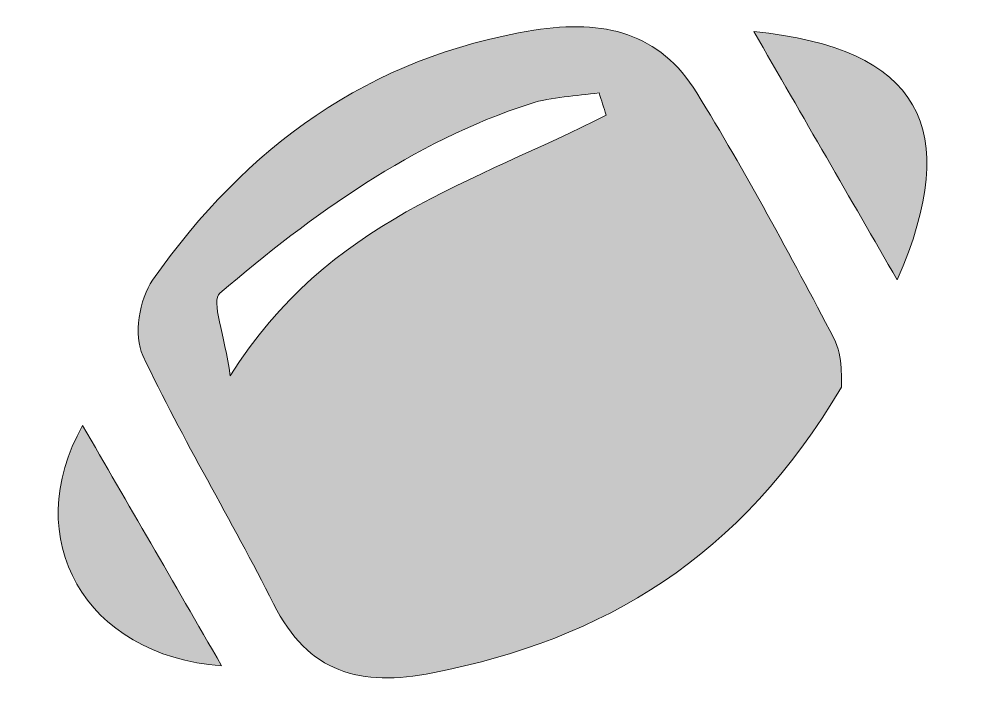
# Model space of a CAD drawing. Header units: inches. Extents: x 38 to 460, y -466 to -34.
# Drawn here: x 84.4 to 153.1, y -114.5 to -65.9 of the extents above; entities that cross this region are included whole.
import ezdxf

# ---------------------------------------------------------------- set-up
doc = ezdxf.new("R2010")
doc.units = ezdxf.units.IN
doc.header["$MEASUREMENT"] = 0
doc.layers.add('Layer 1', color=7, linetype='Continuous')

# ---------------------------------------------------------------- blocks, each defined once
blk = doc.blocks.new('block 8')
at = {"layer": 'Layer 1', "true_color": 0xffffff}
h = blk.add_hatch(color=7, dxfattribs=at)
h.dxf.hatch_style = 2
edge = h.paths.add_edge_path()
edge.add_spline(control_points=[(114.481, -113.423), (109.184, -114.463), (105.433, -113.448), (102.896, -108.398), (99.844, -102.325), (96.3, -96.493), (93.397, -90.354), (92.719, -88.919), (93.147, -86.239), (94.112, -84.866), (100.909, -75.196), (109.786, -68.66), (121.817, -66.709), (126.925, -65.88), (130.987, -66.902), (133.652, -71.244), (137.214, -77.049), (140.458, -83.057), (143.617, -89.094), (144.33, -90.457), (144.126, -92.3), (144.174, -92.654), (136.831, -105.084), (126.907, -110.985), (114.481, -113.423)], knot_values=[0, 0, 0, 0, 1, 1, 1, 2, 2, 2, 3, 3, 3, 4, 4, 4, 5, 5, 5, 6, 6, 6, 7, 7, 7, 8, 8, 8, 8], degree=3, periodic=1)
edge = h.paths.add_edge_path()
edge.add_spline(control_points=[(121.544, -72.045), (112.955, -74.852), (105.765, -80.066), (98.993, -85.827), (98.346, -86.378), (99.33, -88.846), (99.758, -91.822), (106.833, -80.486), (117.682, -77.734), (127.075, -72.87), (126.901, -72.332), (126.727, -71.794), (126.553, -71.256), (124.879, -71.507), (123.13, -71.527), (121.544, -72.045)], knot_values=[0, 0, 0, 0, 1, 1, 1, 2, 2, 2, 3, 3, 3, 4, 4, 4, 5, 5, 5, 5], degree=3, periodic=1)
h = blk.add_hatch(color=7, dxfattribs=at)
h.dxf.hatch_style = 2
edge = h.paths.add_edge_path()
edge.add_spline(control_points=[(137.8, -66.803), (141.41, -73.057), (144.784, -78.902), (148.219, -84.854), (153.086, -73.808), (149.822, -67.989), (137.8, -66.803)], knot_values=[0, 0, 0, 0, 1, 1, 1, 2, 2, 2, 2], degree=3, periodic=1)
h = blk.add_hatch(color=7, dxfattribs=at)
h.dxf.hatch_style = 2
edge = h.paths.add_edge_path()
edge.add_spline(control_points=[(99.123, -112.913), (95.564, -106.757), (92.311, -101.129), (89.025, -95.443), (84.393, -103.608), (89.168, -112.195), (99.123, -112.913)], knot_values=[0, 0, 0, 0, 1, 1, 1, 2, 2, 2, 2], degree=3, periodic=1)
at = {"layer": 'Layer 1', "lineweight": 0}
for points, knots in [([(114.481, -113.423), (109.184, -114.463), (105.433, -113.448), (102.896, -108.398), (99.844, -102.325), (96.3, -96.493), (93.397, -90.354), (92.719, -88.919), (93.147, -86.239), (94.112, -84.866), (100.909, -75.196), (109.786, -68.66), (121.817, -66.709), (126.925, -65.88), (130.987, -66.902), (133.652, -71.244), (137.214, -77.049), (140.458, -83.057), (143.617, -89.094), (144.33, -90.457), (144.126, -92.3), (144.174, -92.654), (136.831, -105.084), (126.907, -110.985), (114.481, -113.423)], [0, 0, 0, 0, 1, 1, 1, 2, 2, 2, 3, 3, 3, 4, 4, 4, 5, 5, 5, 6, 6, 6, 7, 7, 7, 8, 8, 8, 8]), ([(137.8, -66.803), (141.41, -73.057), (144.784, -78.902), (148.219, -84.854), (153.086, -73.808), (149.822, -67.989), (137.8, -66.803)], [0, 0, 0, 0, 1, 1, 1, 2, 2, 2, 2]), ([(121.544, -72.045), (112.955, -74.852), (105.765, -80.066), (98.993, -85.827), (98.346, -86.378), (99.33, -88.846), (99.758, -91.822), (106.833, -80.486), (117.682, -77.734), (127.075, -72.87), (126.901, -72.332), (126.727, -71.794), (126.553, -71.256), (124.879, -71.507), (123.13, -71.527), (121.544, -72.045)], [0, 0, 0, 0, 1, 1, 1, 2, 2, 2, 3, 3, 3, 4, 4, 4, 5, 5, 5, 5]), ([(99.123, -112.913), (95.564, -106.757), (92.311, -101.129), (89.025, -95.443), (84.393, -103.608), (89.168, -112.195), (99.123, -112.913)], [0, 0, 0, 0, 1, 1, 1, 2, 2, 2, 2])]:
    blk.add_open_spline(points, degree=3, knots=knots, dxfattribs=at)
blk = doc.blocks.new('block 2')
at = {"layer": 'Layer 1'}
blk.add_blockref('block 8', (0, 0), dxfattribs=at)

msp = doc.modelspace()

# ---------------------------------------------------------------- block references
at = {"layer": 'Layer 1'}
msp.add_blockref('block 2', (0, 0), dxfattribs=at)

doc.saveas('drawing.dxf')
